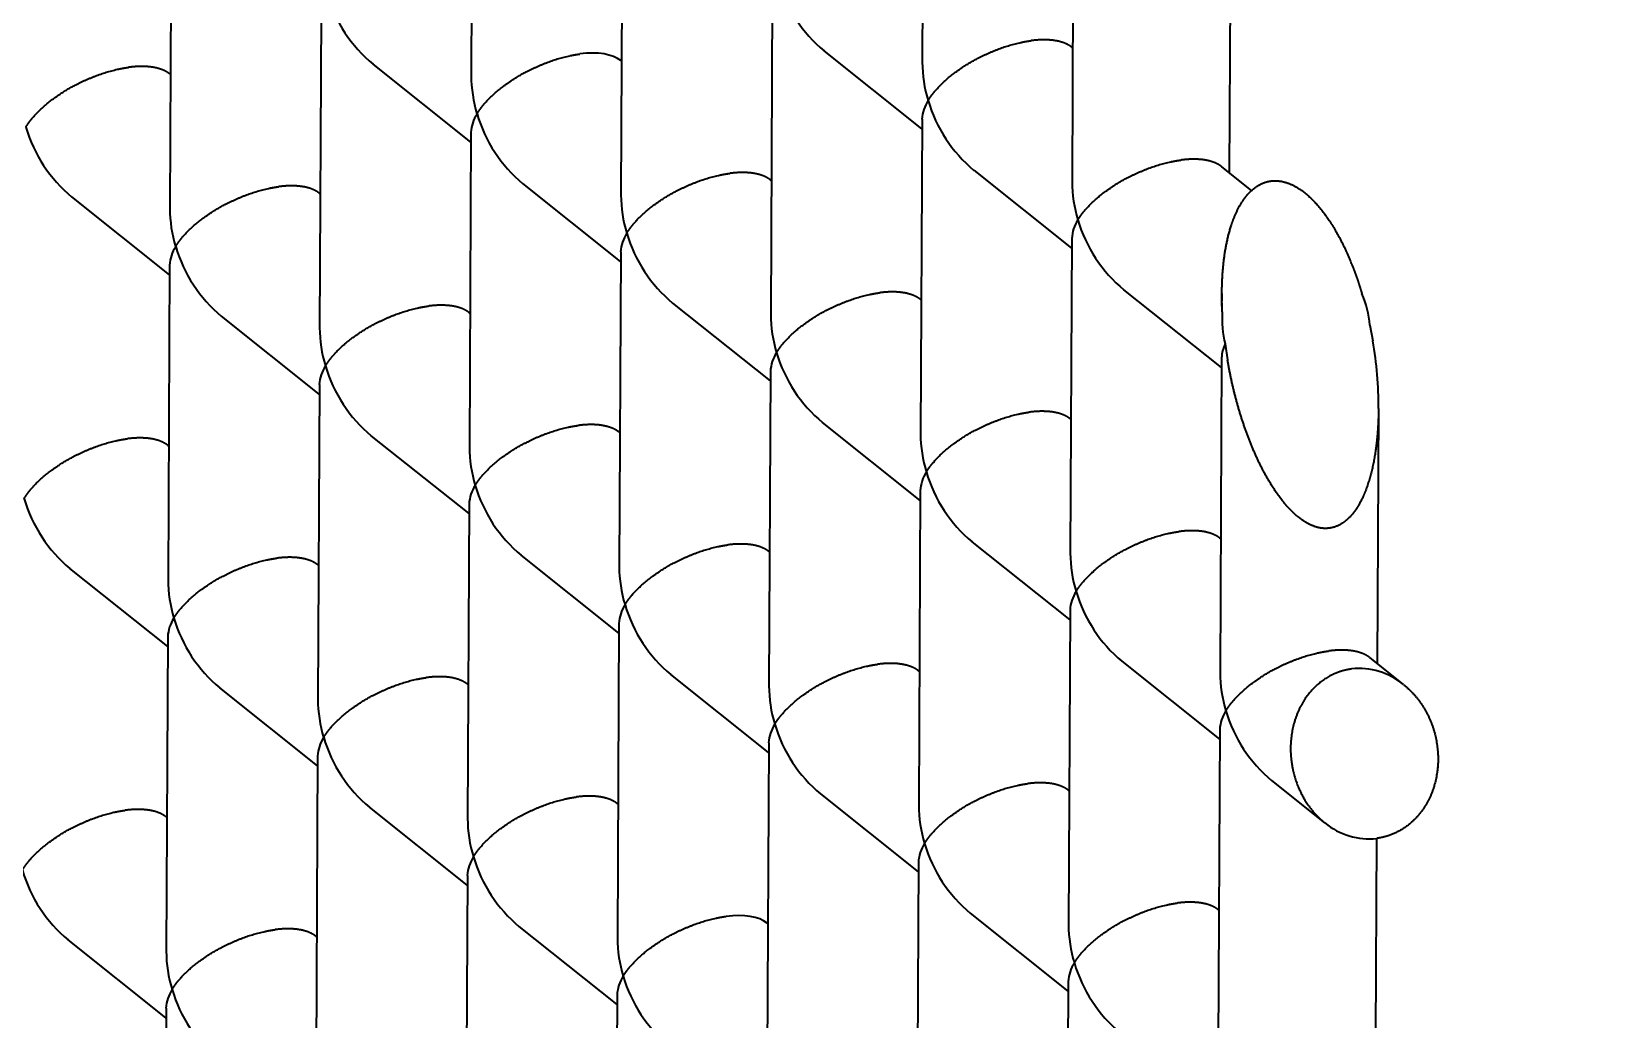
# Model space of a CAD drawing. Extents: x 23 to 587, y 4 to 413.
# Drawn here: x 427.339 to 432.313, y 144.193 to 147.336 of the extents above; entities that cross this region are included whole.
import ezdxf

# ---------------------------------------------------------------- set-up
doc = ezdxf.new("R2010")
doc.units = 0
doc.layers.get('0').update_dxf_attribs({"lineweight": 13})

# ---------------------------------------------------------------- blocks, each defined once
blk = doc.blocks.new('BLOCK6941')
at = {"color": 7, "lineweight": 35, "ltscale": 0.050027}
for p, q in [((7.9285, 10.3944), (7.9189, 8.3933)), ((5.0579, 10.3098), (5.0483, 8.3087)), ((8.8816, 9.635), (8.8719, 7.634)), ((3.1404, 9.4658), (3.1307, 7.4647)), ((6.011, 9.5504), (6.0013, 7.5493)), ((6.964, 8.791), (6.9544, 6.79)), ((4.0934, 8.7064), (4.0838, 6.7053)), ((7.9171, 8.0317), (7.9075, 6.0306)), ((5.0465, 7.947), (5.0369, 5.946)), ((8.8702, 7.2723), (8.8606, 5.2713)), ((5.9996, 7.1877), (5.99, 5.1866)), ((3.129, 7.103), (3.1194, 5.102)), ((9.8233, 6.513), (9.8137, 4.5119)), ((6.9527, 6.4283), (6.9431, 4.4273)), ((4.0821, 6.3437), (4.0725, 4.3426)), ((5.0352, 5.5843), (5.0256, 3.5833)), ((7.9058, 5.669), (7.8962, 3.6679)), ((8.8589, 4.9096), (8.8492, 2.9085)), ((5.9883, 4.825), (5.9786, 2.8239)), ((3.1177, 4.7403), (3.108, 2.7393)), ((9.8119, 4.1502), (9.8023, 2.1492)), ((4.0707, 3.981), (4.0611, 1.9799)), ((6.9413, 4.0656), (6.9317, 2.0645)), ((7.8944, 3.3062), (7.8848, 1.3052)), ((5.0238, 3.2216), (5.0142, 1.2205)), ((8.8475, 2.5469), (8.8379, 0.5458)), ((5.9769, 2.4622), (5.9673, 0.4612)), ((3.1063, 2.3776), (3.0967, 0.3765))]:
    blk.add_line(p, q, dxfattribs=at)
at = {"color": 7, "lineweight": 35, "ltscale": 0.03077}
blk.add_line((9.8781, 8.9215), (9.8722, 7.6908), dxfattribs=at)
at = {"color": 7, "lineweight": 35, "ltscale": 0.019884}
for p, q in [((7.9168, 7.9701), (7.2948, 8.4657)), ((5.0462, 7.8855), (4.4242, 8.3811)), ((8.8699, 7.2108), (8.2479, 7.7064)), ((5.9993, 7.1261), (5.3773, 7.6217)), ((3.1287, 7.0415), (2.5066, 7.5371)), ((9.823, 6.4514), (9.2009, 6.947)), ((4.0818, 6.2821), (3.4597, 6.7777)), ((6.9524, 6.3668), (6.3303, 6.8624)), ((7.9055, 5.6074), (7.2834, 6.103)), ((5.0349, 5.5228), (4.4128, 6.0184)), ((8.8586, 4.848), (8.2365, 5.3437)), ((3.1174, 4.6787), (2.4953, 5.1744)), ((5.988, 4.7634), (5.3659, 5.259)), ((9.8116, 4.0887), (9.1896, 4.5843)), ((6.941, 4.004), (6.319, 4.4997)), ((4.0704, 3.9194), (3.4484, 4.415)), ((7.8941, 3.2447), (7.2721, 3.7403)), ((5.0235, 3.16), (4.4015, 3.6557)), ((5.9766, 2.4007), (5.3545, 2.8963)), ((8.8472, 2.4853), (8.2251, 2.9809)), ((3.106, 2.316), (2.4839, 2.8117))]:
    blk.add_line(p, q, dxfattribs=at)
at = {"color": 7, "lineweight": 35, "ltscale": 0.00016101}
for p, q in [((8.876, 8.4845), (8.871, 8.4885)), ((6.0054, 8.3998), (6.0004, 8.4038)), ((3.1348, 8.3152), (3.1298, 8.3192)), ((6.9585, 7.6405), (6.9535, 7.6445)), ((4.0879, 7.5558), (4.0829, 7.5598)), ((7.9116, 6.8811), (7.9066, 6.8851)), ((5.041, 6.7965), (5.036, 6.8005)), ((8.8647, 6.1217), (8.8596, 6.1258)), ((5.9941, 6.0371), (5.989, 6.0411)), ((3.1235, 5.9525), (3.1184, 5.9565)), ((6.9472, 5.2777), (6.9421, 5.2818)), ((9.8178, 5.3624), (9.8127, 5.3664)), ((4.0766, 5.1931), (4.0715, 5.1971)), ((7.9002, 4.5184), (7.8952, 4.5224)), ((5.0296, 4.4337), (5.0246, 4.4378)), ((8.8533, 3.759), (8.8483, 3.763)), ((3.1121, 3.5897), (3.1071, 3.5938)), ((5.9827, 3.6744), (5.9777, 3.6784)), ((9.8064, 2.9997), (9.8014, 3.0037)), ((6.9358, 2.915), (6.9308, 2.919)), ((4.0652, 2.8304), (4.0602, 2.8344))]:
    blk.add_line(p, q, dxfattribs=at)
at = {"color": 7, "lineweight": 35, "ltscale": 0.006072}
blk.add_line((10.014, 7.5778), (9.8241, 7.7291), dxfattribs=at)
at = {"color": 7, "lineweight": 35, "ltscale": 0.001221}
blk.add_line((9.8253, 6.9235), (9.825, 6.8746), dxfattribs=at)
at = {"color": 7, "lineweight": 35, "ltscale": 0.001711}
blk.add_line((9.8279, 6.8062), (9.825, 6.8746), dxfattribs=at)
at = {"color": 7, "lineweight": 35, "ltscale": 0.002932}
blk.add_line((9.8279, 6.8062), (9.8253, 6.9235), dxfattribs=at)
at = {"color": 7, "lineweight": 35, "ltscale": 0.002564}
blk.add_line((10.7667, 6.7221), (10.7858, 6.6214), dxfattribs=at)
at = {"color": 7, "lineweight": 35, "ltscale": 0.00256}
blk.add_line((9.8462, 6.602), (9.8613, 6.5007), dxfattribs=at)
at = {"color": 7, "lineweight": 35, "ltscale": 0.040553}
blk.add_line((10.8218, 6.1908), (10.814, 4.5687), dxfattribs=at)
at = {"color": 7, "lineweight": 35, "ltscale": 0.006881}
blk.add_line((10.9811, 4.4355), (10.7658, 4.607), dxfattribs=at)
at = {"color": 7, "lineweight": 35, "ltscale": 0.010804}
blk.add_line((10.4807, 3.5556), (10.1427, 3.8249), dxfattribs=at)
at = {"color": 7, "lineweight": 35, "ltscale": 0.031284}
blk.add_line((10.8086, 3.4573), (10.8026, 2.206), dxfattribs=at)
at = {"color": 7, "lineweight": 35}
for centre, radius, start, end in [((7.8792, 9.1665), 0.9131, 196.35942, 230.1725), ((5.0089, 9.0819), 0.9134, 196.36185, 230.16232), ((8.7561, 8.3963), 0.8374, 180.20461, 197.11911), ((5.8854, 8.3116), 0.8373, 180.1991, 197.11605), ((5.2846, 7.9333), 0.2388, 146.52963, 176.69196), ((5.962, 8.3226), 0.9134, 196.36185, 230.16232), ((8.1552, 8.0178), 0.2388, 146.50341, 176.6622), ((8.8326, 8.4072), 0.9134, 196.36185, 230.16232), ((3.0914, 8.2379), 0.9134, 196.36185, 230.16232), ((9.7092, 7.637), 0.8374, 180.20461, 197.11911), ((3.968, 7.4677), 0.8374, 180.20461, 197.11911), ((6.8386, 7.5523), 0.8374, 180.20461, 197.11911), ((9.1083, 7.2586), 0.2388, 146.52963, 176.69196), ((9.7856, 7.6479), 0.9134, 196.36185, 230.16232), ((6.2377, 7.1739), 0.2388, 146.52963, 176.69196), ((6.915, 7.5632), 0.9134, 196.36185, 230.16232), ((3.3671, 7.0892), 0.2388, 146.50341, 176.6622), ((4.0441, 7.4785), 0.9131, 196.35942, 230.1725), ((10.1055, 6.6615), 0.664, 5.2249, 23.11242), ((7.7917, 6.793), 0.8374, 180.20461, 197.11911), ((10.4846, 6.7623), 0.6582, 176.1711, 194.10729), ((4.9211, 6.7083), 0.8374, 180.20461, 197.11911), ((10.0343, 6.5053), 0.2113, 152.81853, 177.91323), ((8.2851, 6.1949), 2.5368, 359.90686, 9.67771), ((7.1908, 6.4144), 0.2388, 146.50341, 176.6622), ((7.8681, 6.8039), 0.9134, 196.36185, 230.16232), ((4.3202, 6.3298), 0.2388, 146.50341, 176.6622), ((4.9975, 6.7192), 0.9134, 196.36185, 230.16232), ((8.7448, 6.0336), 0.8374, 180.20461, 197.11911), ((5.8741, 5.9489), 0.8373, 180.1991, 197.11605), ((8.1439, 5.6552), 0.2388, 146.52963, 176.69196), ((8.8209, 6.0444), 0.9131, 196.35942, 230.1725), ((5.2733, 5.5704), 0.2388, 146.50341, 176.6622), ((5.9506, 5.9599), 0.9134, 196.36185, 230.16232), ((3.08, 5.8752), 0.9134, 196.36185, 230.16232), ((6.8273, 5.1896), 0.8374, 180.20461, 197.11911), ((9.6978, 5.2742), 0.8373, 180.1991, 197.11605), ((3.9567, 5.105), 0.8374, 180.20461, 197.11911), ((9.097, 4.8957), 0.2388, 146.50341, 176.6622), ((9.7743, 5.2852), 0.9134, 196.36185, 230.16232), ((6.2264, 4.8111), 0.2388, 146.50341, 176.6622), ((6.9037, 5.2005), 0.9134, 196.36185, 230.16232), ((3.3558, 4.7264), 0.2388, 146.50341, 176.6622), ((4.0331, 5.1159), 0.9134, 196.36185, 230.16232), ((10.6508, 4.5148), 0.8373, 180.1991, 197.11605), ((10.6983, 4.0971), 0.4405, 50.12072, 96.31293), ((7.7804, 4.4303), 0.8374, 180.20461, 197.11911), ((4.9098, 4.3456), 0.8374, 180.20461, 197.11911), ((7.1794, 4.0517), 0.2388, 146.50341, 176.6622), ((7.8568, 4.4412), 0.9134, 196.36185, 230.16232), ((10.05, 4.1364), 0.2388, 146.50341, 176.6622), ((10.7271, 4.5257), 0.9131, 196.35942, 230.1725), ((4.3088, 3.9671), 0.2388, 146.50341, 176.6622), ((4.9862, 4.3565), 0.9134, 196.36185, 230.16232), ((5.8628, 3.5862), 0.8374, 180.20461, 197.11911), ((8.7334, 3.6709), 0.8374, 180.20461, 197.11911), ((10.7617, 3.893), 0.4386, 230.20373, 276.43022), ((8.1325, 3.2924), 0.2388, 146.50341, 176.6622), ((8.8099, 3.6818), 0.9134, 196.36185, 230.16232), ((5.2619, 3.2078), 0.2388, 146.52963, 176.69196), ((5.9393, 3.5971), 0.9134, 196.36185, 230.16232), ((3.0687, 3.5125), 0.9134, 196.36185, 230.16232), ((9.6865, 2.9115), 0.8374, 180.20461, 197.11911), ((6.8159, 2.8269), 0.8374, 180.20461, 197.11911), ((3.9453, 2.7422), 0.8374, 180.20461, 197.11911), ((9.0856, 2.533), 0.2388, 146.50341, 176.6622), ((9.7626, 2.9223), 0.9131, 196.35942, 230.1725), ((3.3444, 2.3637), 0.2388, 146.50341, 176.6622), ((4.0217, 2.7531), 0.9134, 196.36185, 230.16232), ((6.215, 2.4485), 0.2388, 146.52963, 176.69196), ((6.8923, 2.8378), 0.9134, 196.36185, 230.16232)]:
    blk.add_arc(centre, radius, start, end, dxfattribs=at)
for centre in [(5.5475, 8.1256), (6.4779, 2.6408)]:
    blk.add_ellipse(centre, major_axis=(0.4888, 0.234), ratio=0.464922, start_param=0.221717, end_param=0.956598, dxfattribs=at)
for points, knots in [([(7.9558, 8.1498), (7.9716, 8.1761), (7.9909, 8.203), (8.0146, 8.2297), (8.0975, 8.3129), (8.2116, 8.3922), (8.3048, 8.4437), (8.4284, 8.4936), (8.5534, 8.5215), (8.5728, 8.5252), (8.592, 8.5283), (8.6109, 8.5308)], [0, 0, 0, 0, 0, 0, 0.437223, 0.437223, 0.437223, 1.382095, 1.382095, 1.382095, 1.555484, 1.555484, 1.555484, 1.555484, 1.555484, 1.555484]), ([(8.871, 8.4885), (8.8476, 8.5071), (8.8167, 8.5222), (8.7782, 8.5326), (8.7197, 8.5386), (8.6545, 8.5354), (8.6402, 8.5342), (8.6256, 8.5327), (8.6109, 8.5308)], [0, 0, 0, 0, 0, 0, 0.4890695, 0.4890695, 0.4890695, 0.6239272, 0.6239272, 0.6239272, 0.6239272, 0.6239272, 0.6239272]), ([(2.2146, 7.9805), (2.2304, 8.0068), (2.2497, 8.0337), (2.2733, 8.0604), (2.3563, 8.1436), (2.4704, 8.2229), (2.5636, 8.2744), (2.6872, 8.3243), (2.8122, 8.3522), (2.8316, 8.3559), (2.8508, 8.359), (2.8697, 8.3615)], [0, 0, 0, 0, 0, 0, 0.437223, 0.437223, 0.437223, 1.382095, 1.382095, 1.382095, 1.555484, 1.555484, 1.555484, 1.555484, 1.555484, 1.555484]), ([(3.1298, 8.3192), (3.1064, 8.3378), (3.0755, 8.3529), (3.037, 8.3633), (2.9785, 8.3693), (2.9133, 8.3661), (2.899, 8.3649), (2.8844, 8.3634), (2.8697, 8.3615)], [0, 0, 0, 0, 0, 0, 0.4890695, 0.4890695, 0.4890695, 0.6239272, 0.6239272, 0.6239272, 0.6239272, 0.6239272, 0.6239272]), ([(5.0852, 8.0652), (5.101, 8.0914), (5.1203, 8.1183), (5.1439, 8.145), (5.2269, 8.2283), (5.341, 8.3075), (5.4342, 8.3591), (5.5578, 8.409), (5.6828, 8.4368), (5.7022, 8.4406), (5.7214, 8.4437), (5.7403, 8.4461)], [0, 0, 0, 0, 0, 0, 0.437223, 0.437223, 0.437223, 1.382095, 1.382095, 1.382095, 1.555484, 1.555484, 1.555484, 1.555484, 1.555484, 1.555484]), ([(8.9088, 7.3904), (8.9246, 7.4167), (8.944, 7.4436), (8.9676, 7.4703), (9.0506, 7.5536), (9.1647, 7.6328), (9.2579, 7.6844), (9.3815, 7.7343), (9.5065, 7.7621), (9.5259, 7.7658), (9.545, 7.769), (9.564, 7.7714)], [0, 0, 0, 0, 0, 0, 0.437223, 0.437223, 0.437223, 1.382095, 1.382095, 1.382095, 1.555484, 1.555484, 1.555484, 1.555484, 1.555484, 1.555484]), ([(9.8241, 7.7291), (9.8007, 7.7478), (9.7697, 7.7628), (9.7313, 7.7733), (9.6728, 7.7792), (9.6076, 7.776), (9.5932, 7.7749), (9.5787, 7.7733), (9.564, 7.7714)], [0, 0, 0, 0, 0, 0, 0.4890695, 0.4890695, 0.4890695, 0.6239272, 0.6239272, 0.6239272, 0.6239272, 0.6239272, 0.6239272]), ([(6.0382, 7.3058), (6.054, 7.3321), (6.0734, 7.359), (6.097, 7.3857), (6.18, 7.4689), (6.2941, 7.5482), (6.3873, 7.5997), (6.5109, 7.6496), (6.6359, 7.6775), (6.6553, 7.6812), (6.6744, 7.6843), (6.6934, 7.6868)], [0, 0, 0, 0, 0, 0, 0.437223, 0.437223, 0.437223, 1.382095, 1.382095, 1.382095, 1.555484, 1.555484, 1.555484, 1.555484, 1.555484, 1.555484]), ([(6.9535, 7.6445), (6.9301, 7.6631), (6.8991, 7.6782), (6.8607, 7.6886), (6.8022, 7.6946), (6.737, 7.6913), (6.7226, 7.6902), (6.7081, 7.6887), (6.6934, 7.6868)], [0, 0, 0, 0, 0, 0, 0.4890695, 0.4890695, 0.4890695, 0.6239272, 0.6239272, 0.6239272, 0.6239272, 0.6239272, 0.6239272]), ([(3.1676, 7.2212), (3.1834, 7.2474), (3.2028, 7.2743), (3.2264, 7.301), (3.3094, 7.3843), (3.4235, 7.4635), (3.5167, 7.5151), (3.6403, 7.565), (3.7653, 7.5928), (3.7846, 7.5966), (3.8038, 7.5997), (3.8228, 7.6021)], [0, 0, 0, 0, 0, 0, 0.437223, 0.437223, 0.437223, 1.382095, 1.382095, 1.382095, 1.555484, 1.555484, 1.555484, 1.555484, 1.555484, 1.555484]), ([(4.0829, 7.5598), (4.0595, 7.5785), (4.0285, 7.5936), (3.9901, 7.604), (3.9316, 7.6099), (3.8664, 7.6067), (3.852, 7.6056), (3.8375, 7.6041), (3.8228, 7.6021)], [0, 0, 0, 0, 0, 0, 0.4890695, 0.4890695, 0.4890695, 0.6239272, 0.6239272, 0.6239272, 0.6239272, 0.6239272, 0.6239272]), ([(9.8253, 6.9235), (9.8256, 6.9968), (9.8292, 7.07), (9.8364, 7.1432), (9.8536, 7.2514), (9.8839, 7.3557), (9.8957, 7.3899), (9.9244, 7.4599), (9.9634, 7.5242), (9.9875, 7.556), (10.0276, 7.5949), (10.0752, 7.6207), (10.0897, 7.627), (10.1194, 7.6366), (10.1503, 7.6405), (10.1664, 7.6409), (10.2336, 7.6363), (10.2986, 7.6073), (10.3439, 7.5749), (10.4392, 7.489), (10.5145, 7.3836), (10.5537, 7.3189), (10.6142, 7.2026), (10.6635, 7.0812), (10.6827, 7.0286), (10.7003, 6.9756), (10.7162, 6.9221)], [0, 0, 0, 0, 0, 0, 0.642132, 0.642132, 0.642132, 0.96261, 0.96261, 0.96261, 1.315746, 1.315746, 1.315746, 1.456918, 1.456918, 1.456918, 1.598536, 1.598536, 1.598536, 2.062616, 2.062616, 2.062616, 2.712584, 2.712584, 2.712584, 3.196595, 3.196595, 3.196595, 3.196595, 3.196595, 3.196595]), ([(6.9913, 6.5464), (7.0071, 6.5727), (7.0265, 6.5996), (7.0501, 6.6263), (7.1331, 6.7096), (7.2472, 6.7888), (7.3404, 6.8404), (7.464, 6.8903), (7.589, 6.9181), (7.6083, 6.9218), (7.6275, 6.925), (7.6464, 6.9274)], [0, 0, 0, 0, 0, 0, 0.437223, 0.437223, 0.437223, 1.382095, 1.382095, 1.382095, 1.555484, 1.555484, 1.555484, 1.555484, 1.555484, 1.555484]), ([(7.9066, 6.8851), (7.8832, 6.9038), (7.8522, 6.9188), (7.8137, 6.9293), (7.7553, 6.9352), (7.6901, 6.932), (7.6757, 6.9309), (7.6612, 6.9293), (7.6464, 6.9274)], [0, 0, 0, 0, 0, 0, 0.4890695, 0.4890695, 0.4890695, 0.6239272, 0.6239272, 0.6239272, 0.6239272, 0.6239272, 0.6239272]), ([(4.1207, 6.4618), (4.1365, 6.4881), (4.1559, 6.515), (4.1795, 6.5417), (4.2625, 6.6249), (4.3766, 6.7042), (4.4698, 6.7557), (4.5934, 6.8056), (4.7184, 6.8334), (4.7377, 6.8372), (4.7569, 6.8403), (4.7758, 6.8428)], [0, 0, 0, 0, 0, 0, 0.437223, 0.437223, 0.437223, 1.382095, 1.382095, 1.382095, 1.555484, 1.555484, 1.555484, 1.555484, 1.555484, 1.555484]), ([(5.036, 6.8005), (5.0126, 6.8191), (4.9816, 6.8342), (4.9431, 6.8446), (4.8847, 6.8505), (4.8195, 6.8473), (4.8051, 6.8462), (4.7906, 6.8447), (4.7758, 6.8428)], [0, 0, 0, 0, 0, 0, 0.4890695, 0.4890695, 0.4890695, 0.6239272, 0.6239272, 0.6239272, 0.6239272, 0.6239272, 0.6239272]), ([(10.8218, 6.1908), (10.8213, 6.1015), (10.8165, 6.0124), (10.8067, 5.9248), (10.7835, 5.7933), (10.7407, 5.6682), (10.7238, 5.6274), (10.6829, 5.5474), (10.6248, 5.4808), (10.5886, 5.4505), (10.5159, 5.4215), (10.439, 5.4303), (10.4074, 5.4408), (10.3583, 5.4649), (10.3138, 5.4979), (10.2965, 5.5125), (10.2635, 5.5432), (10.2331, 5.5768), (10.2186, 5.5941), (10.1486, 5.683), (10.0915, 5.7819), (10.0516, 5.8625), (9.9779, 6.036), (9.9224, 6.2157), (9.8978, 6.31), (9.8774, 6.4051), (9.8613, 6.5007)], [0, 0, 0, 0, 0, 0, 0.778507, 0.778507, 0.778507, 1.167117, 1.167117, 1.167117, 1.563128, 1.563128, 1.563128, 1.848143, 1.848143, 1.848143, 2.045222, 2.045222, 2.045222, 2.242301, 2.242301, 2.242301, 3.028873, 3.028873, 3.028873, 3.871646, 3.871646, 3.871646, 3.871646, 3.871646, 3.871646]), ([(8.8596, 6.1258), (8.8363, 6.1444), (8.8053, 6.1595), (8.7668, 6.1699), (8.7084, 6.1758), (8.6432, 6.1726), (8.6288, 6.1715), (8.6142, 6.17), (8.5995, 6.1681)], [0, 0, 0, 0, 0, 0, 0.4890695, 0.4890695, 0.4890695, 0.6239272, 0.6239272, 0.6239272, 0.6239272, 0.6239272, 0.6239272]), ([(5.0738, 5.7024), (5.0896, 5.7287), (5.109, 5.7556), (5.1326, 5.7823), (5.2156, 5.8655), (5.3296, 5.9448), (5.4229, 5.9964), (5.5465, 6.0463), (5.6715, 6.0741), (5.6908, 6.0778), (5.71, 6.081), (5.7289, 6.0834)], [0, 0, 0, 0, 0, 0, 0.437223, 0.437223, 0.437223, 1.382095, 1.382095, 1.382095, 1.555484, 1.555484, 1.555484, 1.555484, 1.555484, 1.555484]), ([(5.989, 6.0411), (5.9657, 6.0598), (5.9347, 6.0748), (5.8962, 6.0853), (5.8378, 6.0912), (5.7726, 6.088), (5.7582, 6.0869), (5.7436, 6.0853), (5.7289, 6.0834)], [0, 0, 0, 0, 0, 0, 0.4890695, 0.4890695, 0.4890695, 0.6239272, 0.6239272, 0.6239272, 0.6239272, 0.6239272, 0.6239272]), ([(7.9444, 5.7871), (7.9602, 5.8134), (7.9796, 5.8403), (8.0032, 5.867), (8.0862, 5.9502), (8.2002, 6.0294), (8.2935, 6.081), (8.4171, 6.1309), (8.5421, 6.1587), (8.5614, 6.1625), (8.5806, 6.1656), (8.5995, 6.1681)], [0, 0, 0, 0, 0, 0, 0.437223, 0.437223, 0.437223, 1.382095, 1.382095, 1.382095, 1.555484, 1.555484, 1.555484, 1.555484, 1.555484, 1.555484]), ([(2.2032, 5.6178), (2.219, 5.6441), (2.2384, 5.671), (2.262, 5.6977), (2.345, 5.7809), (2.459, 5.8601), (2.5523, 5.9117), (2.6759, 5.9616), (2.8009, 5.9894), (2.8202, 5.9932), (2.8394, 5.9963), (2.8583, 5.9988)], [0, 0, 0, 0, 0, 0, 0.437223, 0.437223, 0.437223, 1.382095, 1.382095, 1.382095, 1.555484, 1.555484, 1.555484, 1.555484, 1.555484, 1.555484]), ([(3.1184, 5.9565), (3.0951, 5.9751), (3.0641, 5.9902), (3.0256, 6.0006), (2.9672, 6.0065), (2.902, 6.0033), (2.8876, 6.0022), (2.873, 6.0007), (2.8583, 5.9988)], [0, 0, 0, 0, 0, 0, 0.4890695, 0.4890695, 0.4890695, 0.6239272, 0.6239272, 0.6239272, 0.6239272, 0.6239272, 0.6239272]), ([(8.8975, 5.0277), (8.9133, 5.054), (8.9327, 5.0809), (8.9563, 5.1076), (9.0393, 5.1908), (9.1533, 5.2701), (9.2466, 5.3216), (9.3702, 5.3715), (9.4951, 5.3994), (9.5145, 5.4031), (9.5337, 5.4062), (9.5526, 5.4087)], [0, 0, 0, 0, 0, 0, 0.437223, 0.437223, 0.437223, 1.382095, 1.382095, 1.382095, 1.555484, 1.555484, 1.555484, 1.555484, 1.555484, 1.555484]), ([(9.8127, 5.3664), (9.7893, 5.385), (9.7584, 5.4001), (9.7199, 5.4105), (9.6615, 5.4165), (9.5963, 5.4133), (9.5819, 5.4122), (9.5673, 5.4106), (9.5526, 5.4087)], [0, 0, 0, 0, 0, 0, 0.4890695, 0.4890695, 0.4890695, 0.6239272, 0.6239272, 0.6239272, 0.6239272, 0.6239272, 0.6239272]), ([(6.0269, 4.9431), (6.0427, 4.9693), (6.0621, 4.9963), (6.0857, 5.0229), (6.1687, 5.1062), (6.2827, 5.1854), (6.376, 5.237), (6.4996, 5.2869), (6.6245, 5.3147), (6.6439, 5.3185), (6.6631, 5.3216), (6.682, 5.3241)], [0, 0, 0, 0, 0, 0, 0.437223, 0.437223, 0.437223, 1.382095, 1.382095, 1.382095, 1.555484, 1.555484, 1.555484, 1.555484, 1.555484, 1.555484]), ([(6.9421, 5.2818), (6.9187, 5.3004), (6.8878, 5.3155), (6.8493, 5.3259), (6.7909, 5.3318), (6.7257, 5.3286), (6.7113, 5.3275), (6.6967, 5.326), (6.682, 5.3241)], [0, 0, 0, 0, 0, 0, 0.4890695, 0.4890695, 0.4890695, 0.6239272, 0.6239272, 0.6239272, 0.6239272, 0.6239272, 0.6239272]), ([(3.1563, 4.8584), (3.1721, 4.8847), (3.1915, 4.9116), (3.2151, 4.9383), (3.2981, 5.0215), (3.4121, 5.1008), (3.5053, 5.1524), (3.629, 5.2023), (3.7539, 5.2301), (3.7733, 5.2338), (3.7925, 5.237), (3.8114, 5.2394)], [0, 0, 0, 0, 0, 0, 0.437223, 0.437223, 0.437223, 1.382095, 1.382095, 1.382095, 1.555484, 1.555484, 1.555484, 1.555484, 1.555484, 1.555484]), ([(4.0715, 5.1971), (4.0481, 5.2158), (4.0172, 5.2308), (3.9787, 5.2412), (3.9203, 5.2472), (3.8551, 5.244), (3.8407, 5.2429), (3.8261, 5.2413), (3.8114, 5.2394)], [0, 0, 0, 0, 0, 0, 0.4890695, 0.4890695, 0.4890695, 0.6239272, 0.6239272, 0.6239272, 0.6239272, 0.6239272, 0.6239272]), ([(9.8506, 4.2684), (9.8664, 4.2946), (9.8857, 4.3215), (9.9094, 4.3482), (9.9924, 4.4315), (10.1064, 4.5107), (10.1996, 4.5623), (10.3233, 4.6122), (10.4482, 4.64), (10.4676, 4.6438), (10.4868, 4.6469), (10.5057, 4.6493)], [0, 0, 0, 0, 0, 0, 0.437223, 0.437223, 0.437223, 1.382095, 1.382095, 1.382095, 1.555484, 1.555484, 1.555484, 1.555484, 1.555484, 1.555484]), ([(10.7658, 4.607), (10.7424, 4.6257), (10.7115, 4.6408), (10.673, 4.6512), (10.6145, 4.6571), (10.5493, 4.6539), (10.535, 4.6528), (10.5204, 4.6513), (10.5057, 4.6493)], [0, 0, 0, 0, 0, 0, 0.4890695, 0.4890695, 0.4890695, 0.6239272, 0.6239272, 0.6239272, 0.6239272, 0.6239272, 0.6239272]), ([(4.1094, 4.0991), (4.1252, 4.1253), (4.1445, 4.1522), (4.1682, 4.1789), (4.2512, 4.2622), (4.3652, 4.3414), (4.4584, 4.393), (4.5821, 4.4429), (4.707, 4.4707), (4.7264, 4.4745), (4.7456, 4.4776), (4.7645, 4.4801)], [0, 0, 0, 0, 0, 0, 0.437223, 0.437223, 0.437223, 1.382095, 1.382095, 1.382095, 1.555484, 1.555484, 1.555484, 1.555484, 1.555484, 1.555484]), ([(5.0246, 4.4378), (5.0012, 4.4564), (4.9703, 4.4715), (4.9318, 4.4819), (4.8733, 4.4878), (4.8081, 4.4846), (4.7938, 4.4835), (4.7792, 4.482), (4.7645, 4.4801)], [0, 0, 0, 0, 0, 0, 0.4890695, 0.4890695, 0.4890695, 0.6239272, 0.6239272, 0.6239272, 0.6239272, 0.6239272, 0.6239272]), ([(6.98, 4.1837), (6.9958, 4.21), (7.0151, 4.2369), (7.0388, 4.2636), (7.1218, 4.3468), (7.2358, 4.4261), (7.329, 4.4776), (7.4527, 4.5275), (7.5776, 4.5554), (7.597, 4.5591), (7.6162, 4.5622), (7.6351, 4.5647)], [0, 0, 0, 0, 0, 0, 0.437223, 0.437223, 0.437223, 1.382095, 1.382095, 1.382095, 1.555484, 1.555484, 1.555484, 1.555484, 1.555484, 1.555484]), ([(7.8952, 4.5224), (7.8718, 4.541), (7.8409, 4.5561), (7.8024, 4.5665), (7.7439, 4.5725), (7.6787, 4.5693), (7.6644, 4.5682), (7.6498, 4.5666), (7.6351, 4.5647)], [0, 0, 0, 0, 0, 0, 0.4890695, 0.4890695, 0.4890695, 0.6239272, 0.6239272, 0.6239272, 0.6239272, 0.6239272, 0.6239272]), ([(10.6499, 4.5345), (10.6026, 4.5283), (10.5563, 4.515), (10.5124, 4.4948), (10.4109, 4.4287), (10.3354, 4.3303), (10.3015, 4.2627), (10.2569, 4.1175), (10.2587, 3.9639), (10.2712, 3.8872), (10.3101, 3.7659), (10.3774, 3.6596), (10.4084, 3.6205), (10.4429, 3.5858), (10.4807, 3.5556)], [0, 0, 0, 0, 0, 0, 0.433378, 0.433378, 0.433378, 1.08898, 1.08898, 1.08898, 1.751261, 1.751261, 1.751261, 2.17768, 2.17768, 2.17768, 2.17768, 2.17768, 2.17768]), ([(10.9811, 4.4355), (11.0397, 4.3888), (11.0904, 4.3311), (11.1312, 4.2653), (11.1917, 4.1233), (11.2077, 3.9697), (11.204, 3.8924), (11.1726, 3.7427), (11.0942, 3.6141), (11.0438, 3.5584), (10.965, 3.5019), (10.8759, 3.4707), (10.8544, 3.4648), (10.8327, 3.4604), (10.8108, 3.4576)], [0, 0, 0, 0, 0, 0, 0.659909, 0.659909, 0.659909, 1.321798, 1.321798, 1.321798, 1.977502, 1.977502, 1.977502, 2.178351, 2.178351, 2.178351, 2.178351, 2.178351, 2.178351]), ([(7.9331, 3.4244), (7.9488, 3.4506), (7.9682, 3.4775), (7.9918, 3.5042), (8.0748, 3.5875), (8.1889, 3.6667), (8.2821, 3.7183), (8.4057, 3.7682), (8.5307, 3.796), (8.5501, 3.7998), (8.5692, 3.8029), (8.5882, 3.8053)], [0, 0, 0, 0, 0, 0, 0.437223, 0.437223, 0.437223, 1.382095, 1.382095, 1.382095, 1.555484, 1.555484, 1.555484, 1.555484, 1.555484, 1.555484]), ([(8.8483, 3.763), (8.8249, 3.7817), (8.794, 3.7968), (8.7555, 3.8072), (8.697, 3.8131), (8.6318, 3.8099), (8.6175, 3.8088), (8.6029, 3.8073), (8.5882, 3.8053)], [0, 0, 0, 0, 0, 0, 0.4890695, 0.4890695, 0.4890695, 0.6239272, 0.6239272, 0.6239272, 0.6239272, 0.6239272, 0.6239272]), ([(5.0625, 3.3397), (5.0782, 3.366), (5.0976, 3.3929), (5.1212, 3.4196), (5.2042, 3.5028), (5.3183, 3.5821), (5.4115, 3.6336), (5.5351, 3.6835), (5.6601, 3.7114), (5.6795, 3.7151), (5.6986, 3.7182), (5.7176, 3.7207)], [0, 0, 0, 0, 0, 0, 0.437223, 0.437223, 0.437223, 1.382095, 1.382095, 1.382095, 1.555484, 1.555484, 1.555484, 1.555484, 1.555484, 1.555484]), ([(5.9777, 3.6784), (5.9543, 3.697), (5.9234, 3.7121), (5.8849, 3.7225), (5.8264, 3.7285), (5.7612, 3.7253), (5.7469, 3.7242), (5.7323, 3.7226), (5.7176, 3.7207)], [0, 0, 0, 0, 0, 0, 0.4890695, 0.4890695, 0.4890695, 0.6239272, 0.6239272, 0.6239272, 0.6239272, 0.6239272, 0.6239272]), ([(2.1919, 3.2551), (2.2076, 3.2813), (2.227, 3.3082), (2.2506, 3.3349), (2.3336, 3.4182), (2.4477, 3.4974), (2.5409, 3.549), (2.6645, 3.5989), (2.7895, 3.6267), (2.8089, 3.6305), (2.828, 3.6336), (2.847, 3.6361)], [0, 0, 0, 0, 0, 0, 0.437223, 0.437223, 0.437223, 1.382095, 1.382095, 1.382095, 1.555484, 1.555484, 1.555484, 1.555484, 1.555484, 1.555484]), ([(3.1071, 3.5938), (3.0837, 3.6124), (3.0527, 3.6275), (3.0143, 3.6379), (2.9558, 3.6438), (2.8906, 3.6406), (2.8763, 3.6395), (2.8617, 3.638), (2.847, 3.6361)], [0, 0, 0, 0, 0, 0, 0.4890695, 0.4890695, 0.4890695, 0.6239272, 0.6239272, 0.6239272, 0.6239272, 0.6239272, 0.6239272]), ([(8.8861, 2.665), (8.9019, 2.6913), (8.9213, 2.7182), (8.9449, 2.7449), (9.0279, 2.8281), (9.142, 2.9074), (9.2352, 2.9589), (9.3588, 3.0088), (9.4838, 3.0367), (9.5031, 3.0404), (9.5223, 3.0435), (9.5413, 3.046)], [0, 0, 0, 0, 0, 0, 0.437223, 0.437223, 0.437223, 1.382095, 1.382095, 1.382095, 1.555484, 1.555484, 1.555484, 1.555484, 1.555484, 1.555484]), ([(9.8014, 3.0037), (9.778, 3.0223), (9.747, 3.0374), (9.7086, 3.0478), (9.6501, 3.0538), (9.5849, 3.0506), (9.5705, 3.0494), (9.556, 3.0479), (9.5413, 3.046)], [0, 0, 0, 0, 0, 0, 0.4890695, 0.4890695, 0.4890695, 0.6239272, 0.6239272, 0.6239272, 0.6239272, 0.6239272, 0.6239272]), ([(6.0155, 2.5804), (6.0313, 2.6066), (6.0507, 2.6335), (6.0743, 2.6602), (6.1573, 2.7435), (6.2714, 2.8227), (6.3646, 2.8743), (6.4882, 2.9242), (6.6132, 2.952), (6.6325, 2.9558), (6.6517, 2.9589), (6.6707, 2.9613)], [0, 0, 0, 0, 0, 0, 0.437223, 0.437223, 0.437223, 1.382095, 1.382095, 1.382095, 1.555484, 1.555484, 1.555484, 1.555484, 1.555484, 1.555484]), ([(3.1449, 2.4957), (3.1607, 2.522), (3.1801, 2.5489), (3.2037, 2.5756), (3.2867, 2.6588), (3.4008, 2.7381), (3.494, 2.7896), (3.6176, 2.8395), (3.7426, 2.8674), (3.7619, 2.8711), (3.7811, 2.8742), (3.8001, 2.8767)], [0, 0, 0, 0, 0, 0, 0.437223, 0.437223, 0.437223, 1.382095, 1.382095, 1.382095, 1.555484, 1.555484, 1.555484, 1.555484, 1.555484, 1.555484]), ([(4.0602, 2.8344), (4.0368, 2.853), (4.0058, 2.8681), (3.9674, 2.8785), (3.9089, 2.8845), (3.8437, 2.8813), (3.8293, 2.8801), (3.8148, 2.8786), (3.8001, 2.8767)], [0, 0, 0, 0, 0, 0, 0.4890695, 0.4890695, 0.4890695, 0.6239272, 0.6239272, 0.6239272, 0.6239272, 0.6239272, 0.6239272])]:
    blk.add_open_spline(points, degree=5, knots=knots, dxfattribs=at)
blk = doc.blocks.new('BLOCK6951')
at = {"color": 7, "lineweight": 35}
for centre, major_axis, start_param, end_param in [((-0.0867, -0.1881), (-6.501, 49.8277), 3.141627, 6.28322), ((-0.7339, -0.2725), (-6.501, 49.8277), 3.141627, 6.28322), ((-0.7339, -0.2725), (-5.9189, 45.3655), 4.354271, 6.28322), ((-0.0867, -0.1881), (-5.9189, 45.3655), 0.019728, 3.121964), ((-0.7339, -0.2725), (-5.9189, 45.3655), 0.000034, 3.141627), ((-0.7339, -0.2725), (-6.501, 49.8277), 1.212678, 3.141627)]:
    blk.add_ellipse(centre, major_axis=major_axis, ratio=0.361678, start_param=start_param, end_param=end_param, dxfattribs=at)

msp = doc.modelspace()

# ---------------------------------------------------------------- block references
at = {"lineweight": 0, "xscale": 0.5, "yscale": 0.5, "zscale": 0.5}
for name, p in [('BLOCK6951', (431.573, 151.8767)), ('BLOCK6941', (426.2143, 143.0406))]:
    msp.add_blockref(name, p, dxfattribs=at)

doc.saveas('drawing.dxf')
